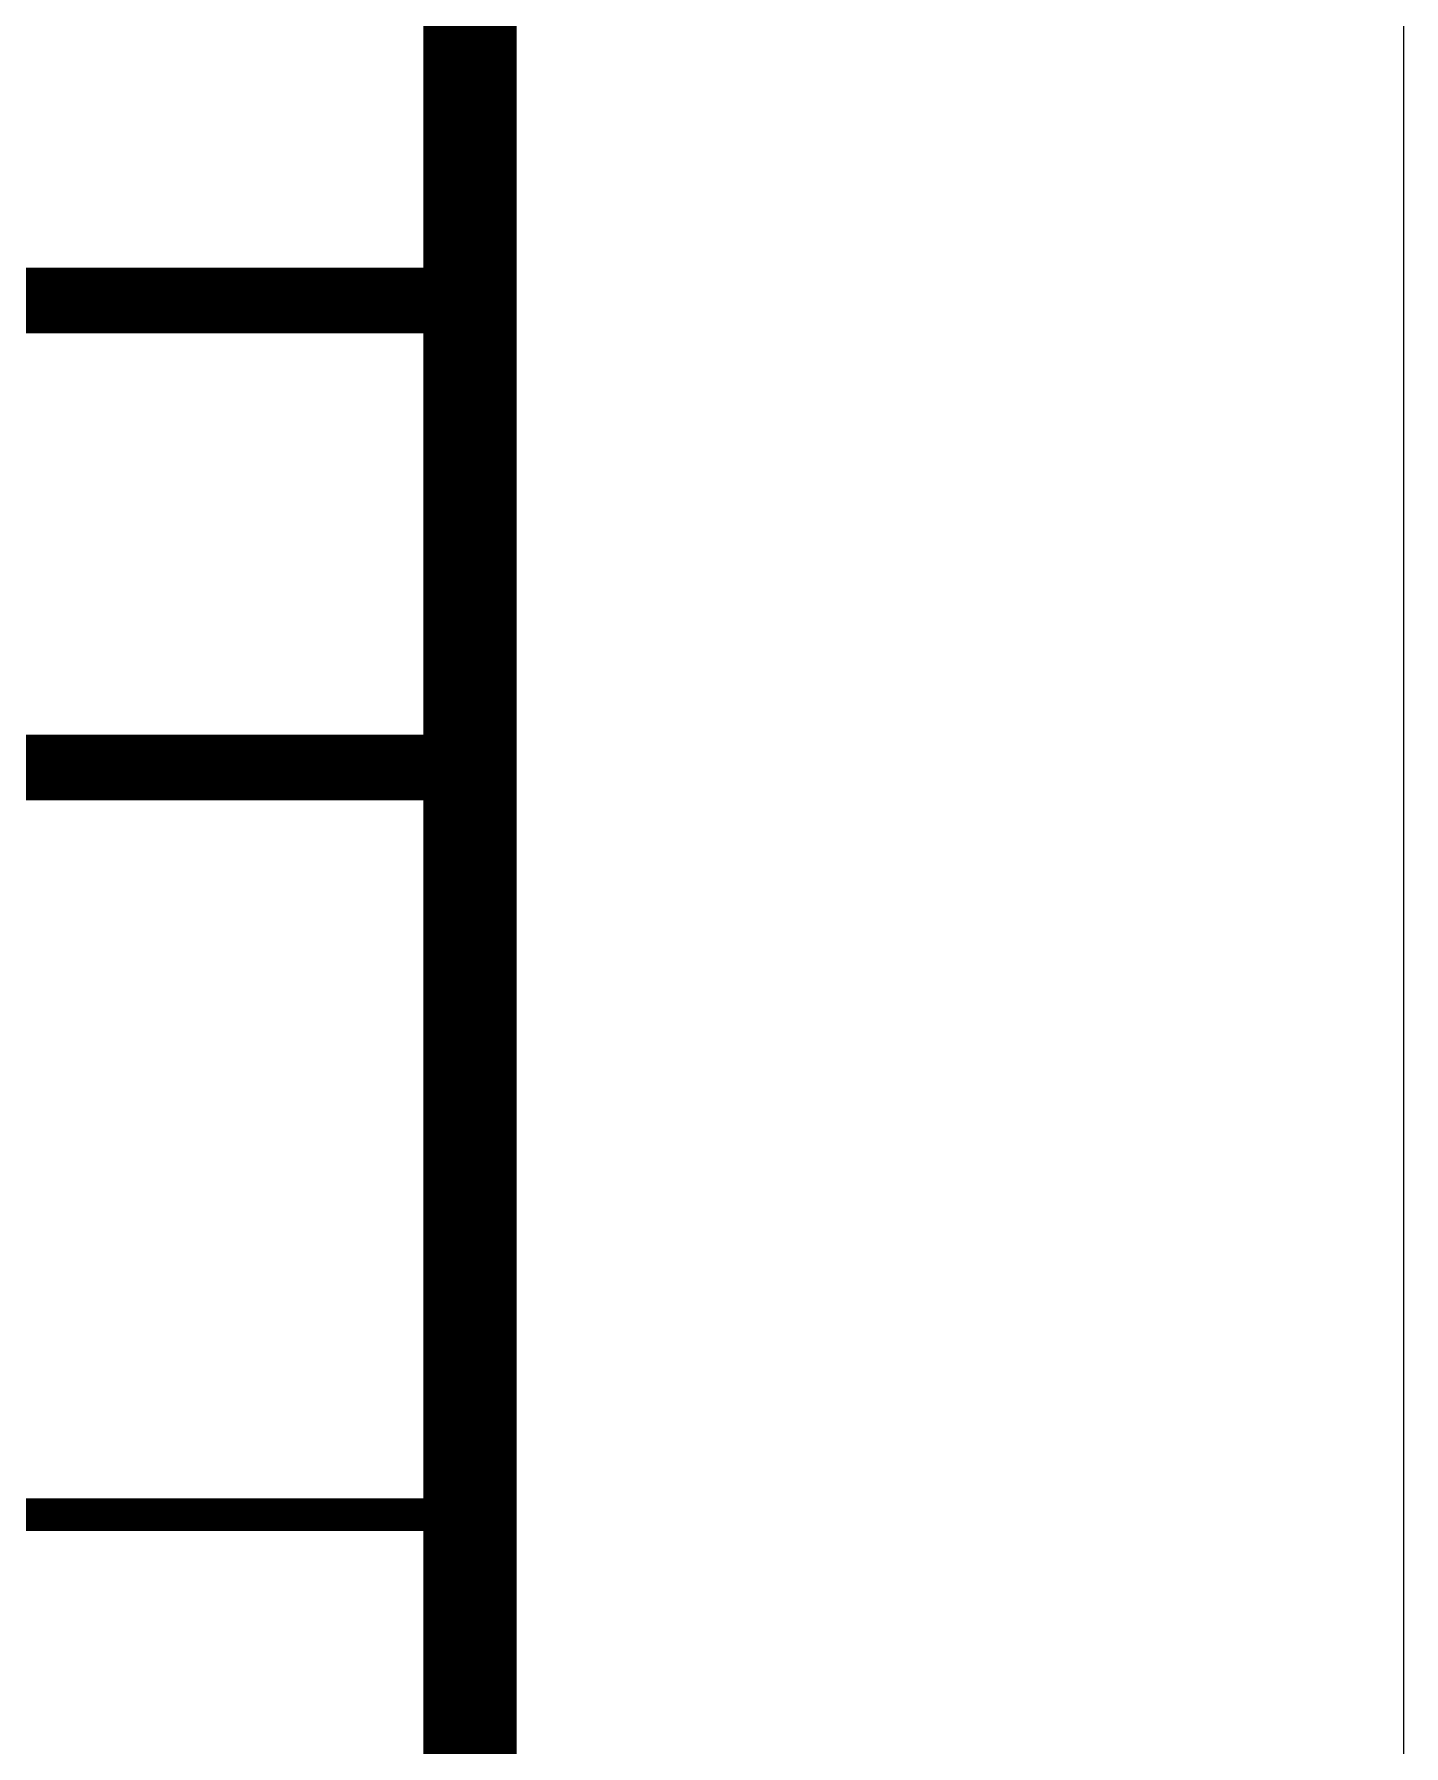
# Model space of a CAD drawing. Extents: x 621174 to 1725648, y -986053 to 860327.
# Drawn here: x 755143 to 756610, y -972901 to -971068 of the extents above; entities that cross this region are included whole.
import ezdxf

# ---------------------------------------------------------------- set-up
doc = ezdxf.new("R2010")
doc.units = 0
doc.header["$LTSCALE"] = 1000
doc.header["$MEASUREMENT"] = 0
doc.layers.add('图框', color=140, linetype='Continuous')
doc.layers.add('折板线', color=8, linetype='Continuous')

# ---------------------------------------------------------------- blocks, each defined once
blk = doc.blocks.new('2q3q2342q35q2343r5q23rwetr')
at = {"layer": '图框'}
for points, const_width in [([(3534617.7, 3135010.4), (3527617.7, 3135010.4)], 70), ([(3534617.7, 3134510.4), (3527617.7, 3134510.4)], 70), ([(3527617.7, 3134510.4), (3534617.7, 3134510.4)], 70), ([(3527617.7, 3133710.4), (3534617.7, 3133710.4)], 35)]:
    blk.add_lwpolyline(points, dxfattribs=dict(at, const_width=const_width))

msp = doc.modelspace()

# ---------------------------------------------------------------- linework, layer by layer
at = {"layer": '图框'}
msp.add_lwpolyline([(697210.1, -986053.4), (756610.1, -986053.4), (756610.1, -944053.4), (697210.1, -944053.4)], close=True, dxfattribs=at)
at = {"layer": '图框', "const_width": 100}
msp.add_lwpolyline([(699710.1, -985053.4), (755610.1, -985053.4), (755610.1, -945053.4), (699710.1, -945053.4)], close=True, dxfattribs=at)

# ---------------------------------------------------------------- block references
at = {"layer": '折板线'}
msp.add_blockref('2q3q2342q35q2343r5q23rwetr', (-2779007.6, -4106363.5), dxfattribs=at)

doc.saveas('drawing.dxf')
